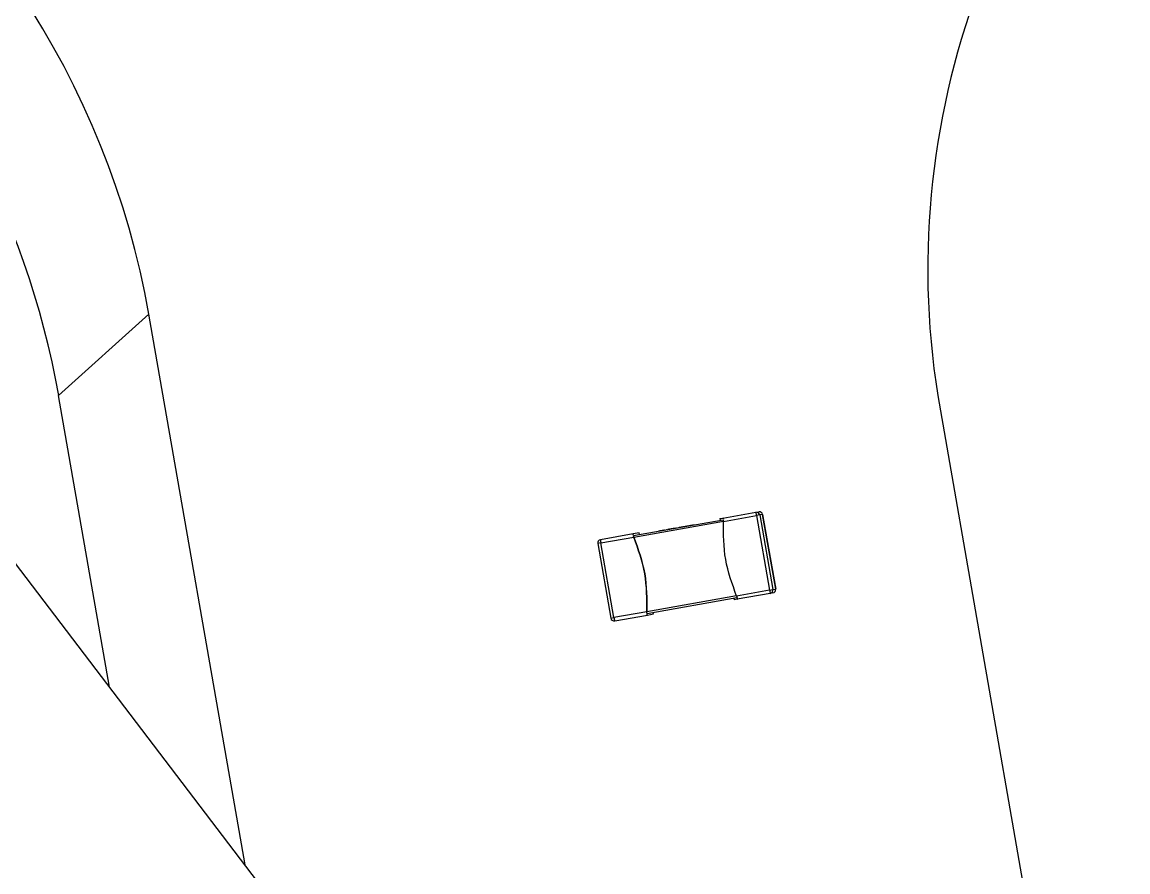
# Model space of a CAD drawing. Header units: millimetres. Extents: x -294 to 2792, y 5 to 1659.
# Drawn here: x 721.645 to 722.988, y 563.411 to 564.443 of the extents above; entities that cross this region are included whole.
import ezdxf

# ---------------------------------------------------------------- set-up
doc = ezdxf.new("R2010")
doc.units = ezdxf.units.MM
doc.layers.get('0').update_dxf_attribs({"lineweight": 18})

msp = doc.modelspace()

# ---------------------------------------------------------------- linework, layer by layer
at = {"color": 7, "linetype": 'Continuous', "lineweight": 25}
for p, q in [((721.7987, 564.0882), (721.689, 563.9894)), ((721.9154, 563.4197), (721.7987, 564.0882)), ((723.6988, 561.0809), (721.4249, 564.0629)), ((721.7508, 563.6355), (721.689, 563.9894)), ((722.7569, 563.9896), (722.9613, 562.8181)), ((722.4961, 563.8406), (722.5361, 563.8477)), ((722.4966, 563.8366), (722.5366, 563.8437)), ((722.5361, 563.8477), (722.5395, 563.8483)), ((722.5407, 563.8444), (722.5366, 563.8437)), ((722.5366, 563.8437), (722.5526, 563.7531)), ((722.5441, 563.845), (722.5407, 563.8444)), ((722.5407, 563.8444), (722.5567, 563.7538)), ((722.5601, 563.7544), (722.5441, 563.845)), ((722.5441, 563.845), (722.5601, 563.7544)), ((722.5441, 563.845), (722.5441, 563.845)), ((722.3875, 563.8194), (722.4964, 563.8386)), ((722.3877, 563.8174), (722.4967, 563.8367)), ((722.4351, 563.828), (722.436, 563.8282)), ((722.4356, 563.8281), (722.4366, 563.8283)), ((722.436, 563.8282), (722.436, 563.828)), ((722.4363, 563.8282), (722.4364, 563.8281)), ((722.4364, 563.8283), (722.4364, 563.8281)), ((722.4365, 563.8281), (722.4365, 563.8283)), ((722.4372, 563.8284), (722.4387, 563.8287)), ((722.4372, 563.8284), (722.4373, 563.8282)), ((722.4374, 563.8284), (722.4374, 563.8282)), ((722.4375, 563.8284), (722.4375, 563.8283)), ((722.4376, 563.8285), (722.4376, 563.8283)), ((722.4387, 563.8287), (722.4387, 563.8285)), ((722.4392, 563.8288), (722.4392, 563.8286)), ((722.4392, 563.8288), (722.4394, 563.8288)), ((722.4394, 563.8288), (722.4394, 563.8286)), ((722.4394, 563.8288), (722.4395, 563.8288)), ((722.4395, 563.8288), (722.4395, 563.8286)), ((722.4397, 563.8288), (722.4397, 563.8286)), ((722.4428, 563.8294), (722.4428, 563.8292)), ((722.4428, 563.8292), (722.4428, 563.8294)), ((722.4445, 563.8297), (722.4446, 563.8295)), ((722.4454, 563.8298), (722.4454, 563.8296)), ((722.4467, 563.8301), (722.4467, 563.8299)), ((722.4467, 563.8301), (722.4468, 563.8301)), ((722.4469, 563.8299), (722.4468, 563.8301)), ((722.4479, 563.8303), (722.448, 563.8301)), ((722.4479, 563.8303), (722.448, 563.8301)), ((722.4481, 563.8303), (722.4482, 563.8301)), ((722.4483, 563.8303), (722.4483, 563.8302)), ((722.4487, 563.8304), (722.4488, 563.8302)), ((722.449, 563.8305), (722.4491, 563.8303)), ((722.4506, 563.8308), (722.4507, 563.8306)), ((722.4526, 563.8311), (722.4527, 563.8309)), ((722.4538, 563.8311), (722.4538, 563.8311)), ((722.4541, 563.8314), (722.4554, 563.8316)), ((722.4541, 563.8314), (722.4541, 563.8312)), ((722.4547, 563.8315), (722.4548, 563.8313)), ((722.4549, 563.8315), (722.455, 563.8313)), ((722.4554, 563.8316), (722.4561, 563.8317)), ((722.4554, 563.8316), (722.4554, 563.8314)), ((722.4561, 563.8317), (722.4561, 563.8315)), ((722.4575, 563.832), (722.4575, 563.8318)), ((722.4591, 563.8323), (722.4591, 563.8321)), ((722.4594, 563.8323), (722.4594, 563.8321)), ((722.4609, 563.8326), (722.4609, 563.8324)), ((722.4924, 563.84), (722.4961, 563.8406)), ((722.4924, 563.84), (722.4927, 563.838)), ((722.4966, 563.8366), (722.4968, 563.8387)), ((722.3871, 563.8214), (722.3471, 563.8143)), ((722.3477, 563.8104), (722.3877, 563.8174)), ((722.3869, 563.8193), (722.3877, 563.8174)), ((722.3869, 563.8193), (722.3872, 563.8188)), ((722.3942, 563.8227), (722.3871, 563.8214)), ((722.3877, 563.8174), (722.3872, 563.8188)), ((722.3946, 563.8207), (722.3942, 563.8227)), ((722.4186, 563.8251), (722.4199, 563.8254)), ((722.4186, 563.8251), (722.4186, 563.8249)), ((722.4199, 563.8254), (722.4205, 563.8255)), ((722.4199, 563.8254), (722.42, 563.8252)), ((722.4205, 563.8255), (722.4222, 563.8258)), ((722.4205, 563.8253), (722.4205, 563.8255)), ((722.4222, 563.8258), (722.4222, 563.8256)), ((722.4223, 563.8258), (722.4223, 563.8256)), ((722.4233, 563.826), (722.4247, 563.8262)), ((722.4233, 563.826), (722.4233, 563.8258)), ((722.4247, 563.8262), (722.4252, 563.8263)), ((722.4247, 563.8262), (722.4247, 563.826)), ((722.4252, 563.8261), (722.4252, 563.8263)), ((722.4255, 563.8263), (722.4255, 563.8261)), ((722.4257, 563.8264), (722.4257, 563.8262)), ((722.4263, 563.8265), (722.4264, 563.8263)), ((722.4264, 563.8265), (722.4264, 563.8263)), ((722.4265, 563.8265), (722.4266, 563.8263)), ((722.4269, 563.8266), (722.4269, 563.8264)), ((722.427, 563.8266), (722.4271, 563.8264)), ((722.4284, 563.8268), (722.4284, 563.8267)), ((722.4286, 563.8269), (722.4286, 563.8267)), ((722.429, 563.827), (722.4295, 563.827)), ((722.429, 563.827), (722.429, 563.8268)), ((722.4291, 563.827), (722.4302, 563.8272)), ((722.4293, 563.827), (722.4299, 563.8271)), ((722.4295, 563.827), (722.4295, 563.8268)), ((722.4302, 563.8272), (722.4302, 563.827)), ((722.4304, 563.8272), (722.4304, 563.827)), ((722.4304, 563.8272), (722.4304, 563.827)), ((722.4305, 563.8272), (722.4304, 563.8272)), ((722.4305, 563.8272), (722.4305, 563.827)), ((722.4305, 563.827), (722.4305, 563.8272)), ((722.4305, 563.8272), (722.4305, 563.8272)), ((722.4311, 563.8273), (722.4331, 563.8277)), ((722.4311, 563.8273), (722.4311, 563.8271)), ((722.4311, 563.8273), (722.4312, 563.8271)), ((722.4312, 563.8274), (722.4313, 563.8272)), ((722.4312, 563.8273), (722.4312, 563.8271)), ((722.4315, 563.8274), (722.4318, 563.8274)), ((722.4317, 563.8274), (722.4318, 563.8272)), ((722.4318, 563.8274), (722.4318, 563.8272)), ((722.4318, 563.8274), (722.4318, 563.8273)), ((722.4318, 563.8274), (722.4318, 563.8274)), ((722.4321, 563.8275), (722.4328, 563.8276)), ((722.4321, 563.8275), (722.4322, 563.8273)), ((722.4321, 563.8275), (722.4322, 563.8275)), ((722.4322, 563.8275), (722.4323, 563.8273)), ((722.4326, 563.8276), (722.4326, 563.8274)), ((722.4327, 563.8276), (722.4327, 563.8274)), ((722.4328, 563.8276), (722.4336, 563.8278)), ((722.4328, 563.8276), (722.4328, 563.8274)), ((722.4329, 563.8276), (722.4329, 563.8274)), ((722.4331, 563.8277), (722.4332, 563.8275)), ((722.4332, 563.8277), (722.434, 563.8278)), ((722.4332, 563.8277), (722.4332, 563.8275)), ((722.4333, 563.8277), (722.4333, 563.8275)), ((722.4333, 563.8277), (722.4334, 563.8275)), ((722.4334, 563.8277), (722.4335, 563.8275)), ((722.4338, 563.8278), (722.4339, 563.8276)), ((722.4339, 563.8278), (722.4349, 563.828)), ((722.4339, 563.8278), (722.434, 563.8276)), ((722.434, 563.8278), (722.4341, 563.8276)), ((722.4341, 563.8276), (722.434, 563.8278)), ((722.434, 563.8278), (722.434, 563.8278)), ((722.4341, 563.8278), (722.4351, 563.828)), ((722.4341, 563.8277), (722.4341, 563.8278)), ((722.4346, 563.8279), (722.4347, 563.8278)), ((722.4349, 563.828), (722.4349, 563.8278)), ((722.3477, 563.8104), (722.3439, 563.8097)), ((722.3439, 563.8097), (722.3599, 563.7191)), ((722.3636, 563.7198), (722.3477, 563.8104)), ((722.5526, 563.7531), (722.5126, 563.746)), ((722.5534, 563.7492), (722.5134, 563.7421)), ((722.5526, 563.7531), (722.5567, 563.7538)), ((722.5568, 563.7498), (722.5534, 563.7492)), ((722.5567, 563.7538), (722.5601, 563.7544)), ((722.5601, 563.7544), (722.5601, 563.7544)), ((722.5127, 563.7461), (722.4037, 563.7268)), ((722.4041, 563.7249), (722.5131, 563.7441)), ((722.5094, 563.7434), (722.5097, 563.7415)), ((722.5134, 563.7421), (722.5097, 563.7415)), ((722.4036, 563.7268), (722.3636, 563.7198)), ((722.3645, 563.7159), (722.4045, 563.7229)), ((722.4036, 563.7254), (722.4037, 563.7268)), ((722.4036, 563.7254), (722.4036, 563.7248)), ((722.4045, 563.7229), (722.4116, 563.7242)), ((722.4116, 563.7242), (722.4112, 563.7261)), ((722.3599, 563.7191), (722.3636, 563.7198))]:
    msp.add_line(p, q, dxfattribs=at)
for centre, radius, start, end in [((723.7234, 564.1427), 0.9785, 7.5295, 189.0017), ((720.7877, 563.9093), 1.0267, 10.0389, 57.4171), ((720.679, 563.8107), 1.0258, 10.029, 47.277), ((722.5628, 563.8493), 0.0268, 183.5738, 192.1341), ((722.5368, 563.8437), 0.004, 9.9799, 99.9799), ((722.5402, 563.8443), 0.004, 9.9799, 99.9799), ((722.3478, 563.8104), 0.004, 100.0201, 190.0201), ((722.3739, 563.816), 0.0268, 183.5738, 192.1341), ((722.5792, 563.7568), 0.0268, 187.8659, 196.4262), ((722.5527, 563.7531), 0.004, 280.0201, 10.0201), ((722.5561, 563.7537), 0.004, 280.0201, 10.0201), ((722.3638, 563.7198), 0.004, 189.9799, 279.9799), ((722.3902, 563.7234), 0.0268, 187.8659, 196.4262)]:
    msp.add_arc(centre, radius, start, end, dxfattribs=at)
for points, knots in [([(722.4346, 563.8279), (722.4347, 563.828), (722.4347, 563.828), (722.4348, 563.828), (722.4349, 563.828), (722.435, 563.828), (722.4353, 563.8281), (722.4355, 563.8281), (722.4356, 563.8281)], [0, 0, 0, 0, 0.000274683, 0.00039463, 0.000508263, 0.000620712, 0.000737265, 0.001000001, 0.001000001, 0.001000001, 0.001000001]), ([(722.4349, 563.828), (722.4351, 563.828), (722.4357, 563.8281), (722.4361, 563.8282), (722.4364, 563.8283)], [0, 0, 0, 0, 0.000774139, 0.001519335, 0.001519335, 0.001519335, 0.001519335]), ([(722.436, 563.8282), (722.4361, 563.8282), (722.4364, 563.8283), (722.4367, 563.8283), (722.4369, 563.8283), (722.437, 563.8284), (722.437, 563.8284)], [0, 0, 0, 0, 0.000281406, 0.00052416, 0.000755167, 0.001005153, 0.001005153, 0.001005153, 0.001005153]), ([(722.4364, 563.8283), (722.4365, 563.8283), (722.4369, 563.8283), (722.437, 563.8284), (722.437, 563.8284)], [0, 0, 0, 0, 0.0003158518, 0.0006573036, 0.0006573036, 0.0006573036, 0.0006573036]), ([(722.4428, 563.8294), (722.4428, 563.8294), (722.4429, 563.8294), (722.4434, 563.8295), (722.4443, 563.8296), (722.445, 563.8298), (722.4454, 563.8298)], [0, 0, 0, 0, 0.000698698, 0.001337348, 0.001980244, 0.002690531, 0.002690531, 0.002690531, 0.002690531]), ([(722.4445, 563.8297), (722.4446, 563.8297), (722.4447, 563.8297), (722.4451, 563.8298), (722.4458, 563.8299), (722.4464, 563.83), (722.4467, 563.8301)], [0, 0, 0, 0, 0.000587043, 0.001093459, 0.001598136, 0.002180669, 0.002180669, 0.002180669, 0.002180669]), ([(722.4454, 563.8298), (722.4456, 563.8299), (722.4459, 563.8299), (722.4465, 563.83), (722.4468, 563.8301)], [0, 0, 0, 0, 0.000715322, 0.001458311, 0.001458311, 0.001458311, 0.001458311]), ([(722.4468, 563.8301), (722.4474, 563.8302), (722.4485, 563.8304), (722.4499, 563.8306), (722.4506, 563.8308)], [0, 0, 0, 0, 0.001951771, 0.003862168, 0.003862168, 0.003862168, 0.003862168]), ([(722.4506, 563.8308), (722.4513, 563.8309), (722.4525, 563.8311), (722.4536, 563.8313), (722.4541, 563.8314)], [0, 0, 0, 0, 0.001747058, 0.00351718, 0.00351718, 0.00351718, 0.00351718]), ([(722.4526, 563.8311), (722.4529, 563.8312), (722.4535, 563.8313), (722.4543, 563.8314), (722.4547, 563.8315)], [0, 0, 0, 0, 0.001055844, 0.002123012, 0.002123012, 0.002123012, 0.002123012]), ([(722.4561, 563.8317), (722.4567, 563.8318), (722.4579, 563.8321), (722.4589, 563.8322), (722.4594, 563.8323)], [0, 0, 0, 0, 0.001686502, 0.003384323, 0.003384323, 0.003384323, 0.003384323]), ([(722.4594, 563.8323), (722.4598, 563.8324), (722.4606, 563.8325), (722.4608, 563.8326), (722.4609, 563.8326)], [0, 0, 0, 0, 0.000751165, 0.001505361, 0.001505361, 0.001505361, 0.001505361]), ([(722.4969, 563.8396), (722.4967, 563.8399), (722.4965, 563.8404), (722.4962, 563.8406), (722.4961, 563.8406), (722.4961, 563.8406)], [0, 0, 0, 0, 0.000601487, 0.001204074, 0.00136756, 0.00136756, 0.00136756, 0.00136756]), ([(722.4964, 563.8386), (722.4965, 563.8386), (722.4966, 563.8386), (722.4967, 563.8383), (722.4968, 563.8382), (722.4968, 563.8381)], [0, 0, 0, 0, 0.0003052747, 0.0006106684, 0.0006925377, 0.0006925377, 0.0006925377, 0.0006925377]), ([(722.3871, 563.8214), (722.387, 563.8213), (722.3868, 563.8212), (722.3866, 563.8206), (722.3866, 563.8202), (722.3865, 563.8201)], [0, 0, 0, 0, 0.000666734, 0.001333695, 0.001492735, 0.001492735, 0.001492735, 0.001492735]), ([(722.3872, 563.8188), (722.3872, 563.8189), (722.3873, 563.8192), (722.3874, 563.8194), (722.3874, 563.8194), (722.3875, 563.8194)], [0, 0, 0, 0, 0.0003301408, 0.0006600639, 0.0007597721, 0.0007597721, 0.0007597721, 0.0007597721]), ([(722.4223, 563.8258), (722.4223, 563.8258), (722.4224, 563.8258), (722.4227, 563.8258), (722.4229, 563.8259)], [0, 0, 0, 0, 0.0002812165, 0.0005485397, 0.0005485397, 0.0005485397, 0.0005485397]), ([(722.4223, 563.8258), (722.4223, 563.8258), (722.4223, 563.8257), (722.4223, 563.8256), (722.4223, 563.8256)], [0, 0, 0, 0, 0.0000756654, 0.0002000001, 0.0002000001, 0.0002000001, 0.0002000001]), ([(722.427, 563.8266), (722.4271, 563.8266), (722.4271, 563.8266), (722.4274, 563.8267), (722.4276, 563.8267)], [0, 0, 0, 0, 0.0002812165, 0.0005485397, 0.0005485397, 0.0005485397, 0.0005485397]), ([(722.427, 563.8266), (722.427, 563.8266), (722.4271, 563.8265), (722.4271, 563.8265), (722.4271, 563.8264)], [0, 0, 0, 0, 0.0000756654, 0.0002000001, 0.0002000001, 0.0002000001, 0.0002000001]), ([(722.4326, 563.8276), (722.4326, 563.8276), (722.4327, 563.8276), (722.4328, 563.8276), (722.433, 563.8277), (722.4331, 563.8277), (722.4332, 563.8277)], [0, 0, 0, 0, 0.0001406183, 0.0002795357, 0.0004341486, 0.0006174374, 0.0006174374, 0.0006174374, 0.0006174374]), ([(722.4333, 563.8277), (722.4333, 563.8277), (722.4334, 563.8277), (722.4334, 563.8277), (722.4334, 563.8277), (722.4334, 563.8277)], [0, 0, 0, 0, 0.00002379613, 0.00004746324, 0.00009909739, 0.00009909739, 0.00009909739, 0.00009909739]), ([(722.5133, 563.7447), (722.5133, 563.7446), (722.5132, 563.7443), (722.5132, 563.7441), (722.5131, 563.7441), (722.5131, 563.7441)], [0, 0, 0, 0, 0.0003022507, 0.0006043022, 0.0006955253, 0.0006955253, 0.0006955253, 0.0006955253]), ([(722.5134, 563.7421), (722.5135, 563.7422), (722.5137, 563.7423), (722.5138, 563.7429), (722.5138, 563.7433), (722.5138, 563.7434)], [0, 0, 0, 0, 0.000607925, 0.001216056, 0.001361067, 0.001361067, 0.001361067, 0.001361067]), ([(722.4035, 563.7239), (722.4037, 563.7236), (722.404, 563.7231), (722.4043, 563.7229), (722.4044, 563.7229), (722.4045, 563.7229)], [0, 0, 0, 0, 0.000658095, 0.001317394, 0.001496266, 0.001496266, 0.001496266, 0.001496266]), ([(722.4041, 563.7249), (722.4041, 563.7249), (722.4039, 563.7249), (722.4038, 563.7252), (722.4037, 563.7254), (722.4036, 563.7254)], [0, 0, 0, 0, 0.0003341982, 0.0006685266, 0.0007580888, 0.0007580888, 0.0007580888, 0.0007580888])]:
    msp.add_open_spline(points, degree=3, knots=knots, dxfattribs=at)
for points in [[(722.5126, 563.746), (722.5073, 563.7607), (722.4967, 563.7899), (722.4967, 563.8211), (722.4966, 563.8366)], [(722.4037, 563.7268), (722.4037, 563.7424), (722.4036, 563.7735), (722.393, 563.8028), (722.3877, 563.8174)], [(722.3877, 563.8174), (722.393, 563.8028), (722.4036, 563.7735), (722.4036, 563.7424), (722.4036, 563.7268)], [(722.5126, 563.746), (722.5127, 563.7457), (722.513, 563.745), (722.5133, 563.7445), (722.5134, 563.7442)], [(722.4035, 563.7248), (722.4036, 563.7251), (722.4036, 563.7258), (722.4036, 563.7265), (722.4036, 563.7268)]]:
    msp.add_open_spline(points, degree=3, dxfattribs=at)

doc.saveas('drawing.dxf')
